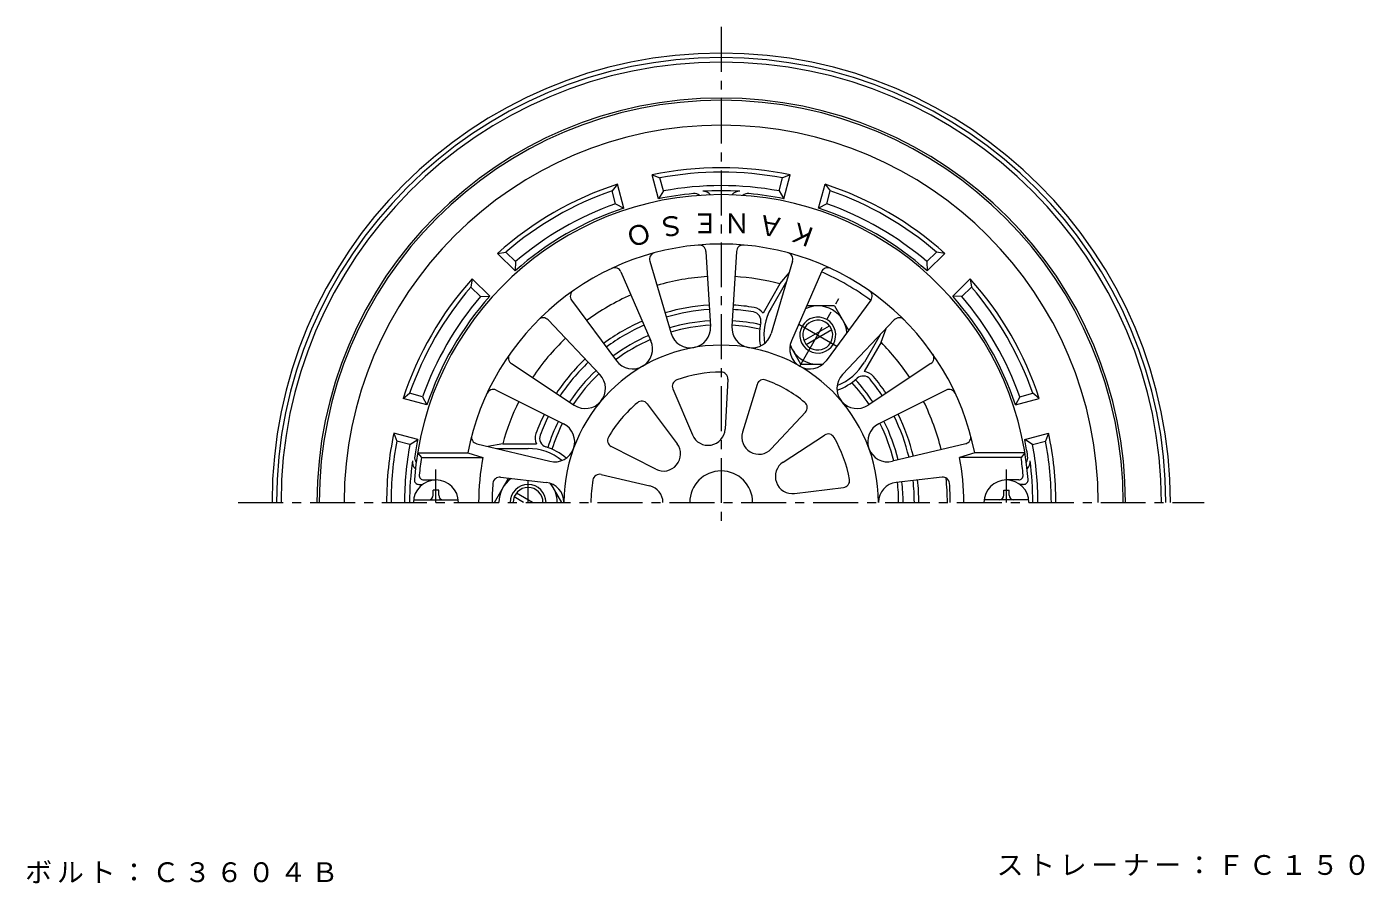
# Model space of a CAD drawing. Units: millimetres, scale not verified. Extents: x -191 to 148, y -231 to 274.
# Drawn here: x -179.2 to 118.5, y 83.8 to 274.4 of the extents above; entities that cross this region are included whole.
import ezdxf
from ezdxf.enums import TextEntityAlignment as Align

# ---------------------------------------------------------------- set-up
doc = ezdxf.new("R2010")
doc.units = ezdxf.units.MM
doc.header["$LTSCALE"] = 2
doc.linetypes.add('CHAIN1', pattern=[8, 5, -1, 1, -1])
for name, color, linetype, lineweight in [('0-0', 3, 'Continuous', 9), ('0-1', 2, 'Continuous', 9), ('0-2', 6, 'Continuous', 5), ('0-5', 7, 'Continuous', 9), ('0-A', 4, 'Continuous', 9)]:
    doc.layers.add(name, color=color, linetype=linetype, lineweight=lineweight)
doc.styles.add('ＭＳ ゴシック', font='')
doc.styles.get('ＭＳ ゴシック').set_extended_font_data('MS Gothic')

msp = doc.modelspace()

# ---------------------------------------------------------------- linework, layer by layer
at = {"layer": '0-0', "linetype": 'CHAIN1'}
for p, q in [((-24.629, 274.418), (-24.629, 164.162)), ((-132.148, 168.548), (82.889, 168.548))]:
    msp.add_line(p, q, dxfattribs=at)
at = {"layer": '0-0'}
for radius, start, end in [(100, 0, 180), (99, 0, 180), (98, 0.00015, 180), (40.5, 93.48973, 106.51022), (40.5, 77.5844, 86.51022), (40.5, 113.48976, 126.5103), (39.5, 93.48976, 106.51025), (39.5, 77.47343, 86.51033), (39.5, 113.48979, 126.5103), (40.5, 133.48973, 146.51022), (39.5, 133.48975, 146.51024), (39.5, 33.48972, 42.52663), (40.5, 33.4897, 42.41563), (40.5, 153.48982, 162.41565), (39.5, 153.48984, 162.52663), (39.5, 13.48973, 26.51031), (40.5, 13.48973, 26.51028), (39.5, 0, 6.51024), (40.5, 0, 6.51024)]:
    msp.add_arc((-24.629, 168.548), radius, start, end, dxfattribs=at)
at = {"layer": '0-1'}
for p, q in [((-9.239, 241.441), (-10.972, 240.768)), ((-10.665, 236.12), (-9.239, 241.441)), ((-47.747, 239.37), (-48.912, 237.921)), ((-46.322, 234.049), (-47.747, 239.37)), ((-37.508, 237.862), (-38.287, 240.768)), ((-11.751, 237.862), (-10.972, 240.768)), ((-48.133, 235.015), (-48.912, 237.921)), ((-37.508, 237.862), (-38.594, 236.12)), ((-11.751, 237.862), (-10.665, 236.12)), ((-1.126, 235.015), (-0.347, 237.921)), ((-48.133, 235.015), (-46.322, 234.049)), ((-1.126, 235.015), (-2.937, 234.049)), ((-70.439, 222.136), (-72.567, 224.264)), ((21.18, 222.136), (23.308, 224.264)), ((21.25, 220.085), (25.146, 223.98)), ((25.146, 223.98), (23.308, 224.264)), ((-70.439, 222.136), (-70.509, 220.085)), ((21.18, 222.136), (21.25, 220.085)), ((-80.061, 218.323), (-80.345, 216.485)), ((-76.166, 214.428), (-80.061, 218.323)), ((-10.01, 217.869), (-13.522, 211.787)), ((-11.565, 217.176), (-9.456, 219.738)), ((-78.218, 214.358), (-80.345, 216.485)), ((-78.218, 214.358), (-76.166, 214.428)), ((-11.565, 217.176), (-15.318, 210.676)), ((28.959, 214.358), (26.907, 214.428)), ((28.959, 214.358), (31.086, 216.485)), ((10.774, 205.869), (7.263, 199.787)), ((10.952, 204.176), (12.116, 207.283)), ((10.952, 204.176), (7.199, 197.676)), ((-91.096, 192.052), (-94.002, 192.83)), ((-91.096, 192.052), (-90.131, 190.24)), ((41.837, 192.052), (40.872, 190.24)), ((40.872, 190.24), (46.193, 191.666)), ((41.837, 192.052), (44.743, 192.83)), ((46.193, 191.666), (44.743, 192.83)), ((-93.943, 181.426), (-96.849, 182.205)), ((-93.943, 181.426), (-92.201, 182.513)), ((44.684, 181.426), (42.943, 182.513)), ((44.684, 181.426), (47.591, 182.205)), ((-73.275, 181.548), (-76.548, 181.003)), ((-74.653, 180.548), (-67.629, 180.548)), ((-73.275, 181.548), (-65.77, 181.548))]:
    msp.add_line(p, q, dxfattribs=at)
at = {"layer": '0-1', "linetype": 'CHAIN1'}
for p, q in [((-7.129, 198.859), (1.564, 213.916)), ((-7.379, 208.24), (1.12, 203.333)), ((-67.629, 168.548), (-67.629, 173.455))]:
    msp.add_line(p, q, dxfattribs=at)
at = {"layer": '0-1', "color": 4}
for p, q in [((0.618, 212.287), (-5.62, 212.287)), ((0.626, 212.282), (3.745, 206.88)), ((-6.225, 204.577), (-0.534, 207.863)), ((-5.725, 203.711), (-0.034, 206.997)), ((-6.885, 199.292), (-9.304, 203.482)), ((-6.877, 199.287), (-2.038, 199.287)), ((-75.132, 168.553), (-72.013, 173.955)), ((-60.127, 168.553), (-62.546, 172.743)), ((-68.629, 168.548), (-70.725, 169.758)), ((-66.629, 168.548), (-70.225, 170.624))]:
    msp.add_line(p, q, dxfattribs=at)
at = {"layer": '0-1'}
for points in [[(-38.594, 236.12), (-40.02, 241.441), (-38.287, 240.768)], [(-2.937, 234.049), (-1.512, 239.37), (-0.347, 237.921)], [(-70.509, 220.085), (-74.404, 223.98), (-72.567, 224.264)], [(26.907, 214.428), (30.802, 218.323), (31.086, 216.485)], [(-90.131, 190.24), (-95.452, 191.666), (-94.002, 192.83)], [(-92.201, 182.513), (-97.522, 183.938), (-96.849, 182.205)], [(42.943, 182.513), (48.264, 183.938), (47.591, 182.205)]]:
    msp.add_lwpolyline(points, dxfattribs=at)
for centre, radius, start, end in [((-24.629, 168.548), 90, 0, 180), ((-24.629, 168.548), 89.5, 0, 180), ((-24.629, 168.548), 83.941, 0, 180), ((-24.629, 168.548), 74.5, 78.07777, 101.92224), ((-24.629, 168.548), 73.5, 79.29149, 100.70854), ((-24.629, 168.548), 74.5, 108.07777, 131.92224), ((-24.629, 168.548), 70.5, 79.47449, 100.52557), ((-24.629, 168.548), 74.5, 48.07777, 71.92224), ((-24.629, 168.548), 73.5, 109.29149, 130.70854), ((-24.629, 168.548), 69, 95.13783, 101.67665), ((-30.629, 235.279), 2, 53.16412, 95.13788), ((-24.629, 168.548), 69.376, 86.59644, 93.40356), ((-28.629, 235.804), 2, 36.9169, 93.40337), ((-20.629, 235.804), 2, 86.59663, 143.0831), ((-18.629, 235.279), 2, 84.86212, 126.83588), ((-24.629, 168.548), 69, 78.32338, 84.86217), ((-24.629, 168.548), 73.5, 49.29149, 70.70854), ((-24.629, 168.548), 69, 108.32338, 131.67665), ((-24.629, 168.548), 70.5, 109.47449, 130.52557), ((-24.629, 168.548), 69, 48.32338, 71.67665), ((-24.629, 168.548), 70.5, 49.47449, 70.52557), ((-24.629, 168.548), 74.5, 138.07777, 161.92224), ((-24.629, 168.548), 50.352, 93.48972, 106.51025), ((-24.629, 168.548), 50.352, 74.96211, 86.51025), ((-24.629, 168.548), 55.95, 53.4897, 66.51027), ((-24.629, 168.548), 74.5, 18.07777, 41.92224), ((-24.629, 168.548), 73.5, 139.29149, 160.70854), ((-24.629, 168.548), 69, 138.32338, 161.67665), ((-24.629, 168.548), 50.352, 113.48972, 126.51025), ((-24.629, 168.548), 69, 18.32338, 41.67665), ((-24.629, 168.548), 73.5, 19.29149, 40.70854), ((-24.629, 168.548), 70.5, 139.47449, 160.52557), ((-24.629, 168.548), 44, 93.4897, 106.51024), ((-24.629, 168.548), 43, 93.48972, 106.51022), ((-24.629, 168.548), 43, 80.39328, 86.51021), ((-24.629, 168.548), 44, 80.39328, 86.51024), ((-17.787, 208.973), 3, 34.59673, 80.39351), ((-3.129, 205.787), 12, 149.99994, 188.92865), ((-24.629, 168.548), 70.5, 19.47449, 40.52557), ((-24.629, 168.548), 44, 113.48973, 126.51027), ((-17.787, 208.973), 2, 347.73705, 80.39337), ((-3.129, 205.787), 13, 167.73717, 190.76314), ((-24.629, 168.548), 43, 113.48973, 126.51025), ((-24.629, 168.548), 50.352, 133.48972, 146.51025), ((-24.629, 168.548), 50.352, 33.4897, 45.03787), ((-24.629, 168.548), 44, 133.48973, 146.51024), ((-24.629, 168.548), 43, 133.48972, 146.51024), ((-3.129, 205.787), 12, 291.07144, 330), ((6.959, 194.686), 2, 39.60652, 132.26285), ((6.959, 194.686), 3, 39.60652, 85.40331), ((-24.629, 168.548), 44, 33.4897, 39.60672), ((-3.129, 205.787), 13, 289.23697, 312.26285), ((-24.629, 168.548), 43, 33.48969, 39.6067), ((-24.629, 168.548), 50.352, 153.48973, 165.03787), ((-24.629, 168.548), 50.352, 13.48973, 26.51024), ((-24.629, 168.548), 44, 153.48978, 159.60672), ((-24.629, 168.548), 43, 153.48978, 159.60672), ((-24.629, 168.548), 43, 13.4897, 26.51025), ((-24.629, 168.548), 44, 13.48972, 26.51025), ((-24.629, 168.548), 74.5, 168.07777, 180.00002), ((-24.629, 168.548), 73.5, 169.29144, 179.99998), ((-24.629, 168.548), 69, 168.32335, 171.41632), ((-63.06, 182.835), 3, 159.60652, 205.40331), ((-63.06, 182.835), 2, 159.60652, 252.26285), ((-24.629, 168.548), 69, 8.58368, 11.67665), ((-24.629, 168.548), 73.5, 0, 10.70854), ((-24.629, 168.548), 74.5, 0, 11.92224), ((-24.629, 168.548), 70.5, 169.47441, 179.99998), ((-90.879, 178.548), 2, 171.41681, 213.38824), ((-67.629, 168.548), 12, 51.07126, 90), ((-67.629, 168.548), 13, 49.2368, 72.26285), ((41.62, 178.548), 2, 326.6131, 8.58319), ((-24.629, 168.548), 70.5, 0, 10.52557), ((-24.629, 168.548), 69.376, 172.32347, 180), ((-91.401, 177.548), 2, 172.32343, 228.81238), ((42.142, 177.548), 2, 311.18532, 7.67657), ((-24.629, 168.548), 69.376, 0, 7.67653), ((-24.629, 168.548), 43, 0, 6.51025), ((-24.629, 168.548), 44, 0, 6.51025), ((-24.629, 168.548), 50.352, 0, 6.19037)]:
    msp.add_arc(centre, radius, start, end, dxfattribs=at)
at = {"layer": '0-1', "color": 4}
for centre, radius, start, end in [((-3.125, 205.784), 6.5, 4.96715, 115.17921), ((-3.129, 205.787), 4, 240, 239.99995), ((-3.129, 205.787), 3.324, 240, 239.99983), ((-3.125, 205.784), 6.5, 199.0253, 239.95128), ((-3.125, 205.784), 6.5, 239.95143, 280.79504), ((-67.629, 168.553), 6.5, 124.96716, 180.04874), ((-67.629, 168.553), 6.5, 359.95093, 40.79507), ((-67.629, 168.548), 4, 0, 180), ((-67.629, 168.548), 3.324, 0, 180)]:
    msp.add_arc(centre, radius, start, end, dxfattribs=at)
at = {"layer": '0-2'}
for p, q in [((-28.037, 224.424), (-27.017, 207.696)), ((-21.222, 224.424), (-22.242, 207.696)), ((-40.538, 222.22), (-35.776, 206.152)), ((-8.721, 222.22), (-13.483, 206.152)), ((-46.942, 219.889), (-40.262, 204.519)), ((-2.317, 219.889), (-8.996, 204.519)), ((-57.936, 213.542), (-47.965, 200.072)), ((8.677, 213.542), (-1.294, 200.072)), ((-63.156, 209.161), (-51.622, 197.003)), ((13.897, 209.161), (2.364, 197.003)), ((-71.316, 199.437), (-57.339, 190.19)), ((22.057, 199.437), (8.081, 190.19)), ((-35.389, 193.811), (-31.026, 183.568)), ((-23.16, 195.968), (-23.756, 184.85)), ((-16.632, 194.817), (-19.875, 184.166)), ((-74.723, 193.535), (-59.727, 186.054)), ((25.464, 193.535), (10.468, 186.055)), ((-41.129, 190.497), (-34.439, 181.598)), ((-5.878, 188.608), (-13.481, 180.474)), ((-10.832, 177.532), (-1.618, 183.53)), ((-92.24, 179.548), (-81.067, 179.548)), ((-81.067, 179.548), (-77.695, 178.548)), ((-79.065, 181.606), (-62.769, 177.697)), ((-39.184, 175.942), (-49.11, 180.985)), ((29.806, 181.606), (13.51, 177.697)), ((31.809, 179.548), (28.437, 178.548)), ((42.982, 179.548), (31.809, 179.548)), ((-90.858, 173.548), (-88.129, 173.548)), ((-73.788, 174.158), (-63.598, 172.995)), ((-51.377, 174.757), (-40.532, 172.239)), ((24.529, 174.158), (14.339, 172.995)), ((41.599, 173.548), (38.871, 173.548)), ((-91.944, 172.548), (-91.129, 172.548)), ((-8.285, 170.535), (2.629, 171.862)), ((42.685, 172.548), (41.871, 172.548))]:
    msp.add_line(p, q, dxfattribs=at)
for points in [[(-92.24, 179.548), (-91.385, 178.548), (-77.695, 178.548)], [(42.982, 179.548), (42.126, 178.548), (28.437, 178.548)]]:
    msp.add_lwpolyline(points, dxfattribs=at)
for centre, radius, start, end in [((-24.629, 168.548), 68.5, 4.24802, 175.75198), ((-24.629, 168.548), 57.5, 11.02892, 168.97108), ((-39.1, 222.646), 1.5, 104.97533, 196.51019), ((-29.534, 224.333), 1.5, 3.48965, 95.02446), ((-19.725, 224.333), 1.5, 84.97533, 176.51019), ((-10.159, 222.646), 1.5, 343.48965, 75.02446), ((-48.318, 219.291), 1.5, 23.48965, 115.02446), ((-0.941, 219.291), 1.5, 64.97533, 156.51019), ((-56.73, 214.434), 1.5, 124.97533, 216.51019), ((7.471, 214.434), 1.5, 323.48965, 55.02446), ((-64.244, 208.129), 1.5, 43.48965, 135.02446), ((14.986, 208.129), 1.5, 44.97533, 136.51019), ((-31.484, 207.424), 4.476, 196.51024, 3.48967), ((-17.775, 207.424), 4.476, 176.51024, 343.48967), ((-24.629, 168.548), 35, 0, 180), ((-44.367, 202.735), 4.476, 216.51024, 23.48967), ((-4.891, 202.735), 4.476, 156.51024, 323.48967), ((-70.488, 200.688), 1.5, 144.97533, 236.51019), ((21.229, 200.688), 1.5, 303.48965, 35.02446), ((-54.87, 193.922), 4.476, 236.51024, 43.48967), ((-24.629, 168.548), 29, 90.05869, 109.94133), ((-24.658, 196.048), 1.5, 356.9317, 90.05885), ((5.611, 193.922), 4.476, 136.51024, 303.48967), ((-75.393, 192.193), 1.5, 63.48965, 155.02446), ((-34.009, 194.399), 1.5, 109.94127, 203.06833), ((-15.197, 194.38), 1.5, 69.94127, 163.06833), ((-24.629, 168.548), 29, 50.05869, 69.94133), ((26.134, 192.193), 1.5, 24.97533, 116.51019), ((-24.629, 168.548), 29, 130.05869, 149.94133), ((-42.328, 189.596), 1.5, 36.9317, 130.05885), ((-6.974, 189.632), 1.5, 316.9317, 50.05885), ((-61.725, 182.049), 4.476, 256.51024, 63.48967), ((-27.54, 185.053), 3.789, 203.06813, 356.9319), ((12.466, 182.049), 4.476, 116.51024, 283.48967), ((-78.715, 183.065), 1.5, 164.97533, 256.51019), ((-48.431, 182.322), 1.5, 149.94127, 243.06833), ((-16.25, 183.062), 3.789, 163.06813, 316.9319), ((-0.8, 182.273), 1.5, 29.94127, 123.06833), ((-24.629, 168.548), 29, 10.05869, 29.94133), ((29.456, 183.065), 1.5, 283.48965, 15.02446), ((-37.468, 179.321), 3.789, 243.06813, 36.9319), ((-24.629, 168.548), 67.5, 171.48038, 174.82341), ((-24.629, 168.548), 54, 169.32808, 180), ((-8.746, 174.329), 3.822, 123.06822, 276.93195), ((-24.629, 168.548), 54, 0, 10.67192), ((-24.629, 168.548), 67.5, 5.17659, 8.51962), ((-91.944, 173.548), 1, 175.75238, 270), ((-90.858, 174.548), 1, 174.8239, 270), ((-24.629, 168.548), 51, 175.22623, 180), ((-73.958, 172.667), 1.5, 83.48953, 175.22643), ((-64.105, 168.548), 4.476, 0, 83.48967), ((-24.629, 168.548), 29, 170.05869, 180), ((-51.716, 173.295), 1.5, 76.9317, 170.05885), ((-24.629, 168.548), 7, 0, 180), ((2.448, 173.351), 1.5, 276.9317, 10.05885), ((14.846, 168.548), 4.476, 96.51059, 180), ((24.699, 172.667), 1.5, 4.77357, 96.51047), ((-24.629, 168.548), 51, 0, 4.77377), ((41.599, 174.548), 1, 270, 5.1761), ((42.685, 173.548), 1, 270, 4.24762), ((-41.389, 168.548), 3.789, 0, 76.9319)]:
    msp.add_arc(centre, radius, start, end, dxfattribs=at)
at = {"layer": '0-A', "linetype": 'CHAIN1'}
for p, q in [((-88.129, 168.548), (-88.129, 175.857)), ((38.871, 168.548), (38.871, 175.857))]:
    msp.add_line(p, q, dxfattribs=at)
at = {"layer": '0-A'}
for p, q in [((-88.73, 170.148), (-88.73, 171.298)), ((-87.529, 171.298), (-88.73, 171.298)), ((-87.529, 170.148), (-87.529, 171.298)), ((38.27, 171.298), (39.471, 171.298)), ((38.27, 170.148), (38.27, 171.298)), ((39.471, 170.148), (39.471, 171.298)), ((-93.093, 169.148), (-83.166, 169.148)), ((43.834, 169.148), (33.907, 169.148))]:
    msp.add_line(p, q, dxfattribs=at)
for centre, radius, start, end in [((-88.13, 168.548), 5, 0, 180), ((38.871, 168.548), 5, 0, 180), ((-89.73, 170.148), 1, 270, 0), ((-86.529, 170.148), 1, 180, 270), ((37.27, 170.148), 1, 270, 0), ((40.471, 170.148), 1, 180, 270)]:
    msp.add_arc(centre, radius, start, end, dxfattribs=at)

# ---------------------------------------------------------------- texts
at = {"layer": '0-2', "color": 7, "style": 'ＭＳ ゴシック'}
for s, rotation, p in [('Ｓ', 190, (-33.37, 234.028)), ('Ｅ', 180, (-25.129, 234.177)), ('Ｎ', 180, (-18.129, 234.177)), ('Ａ', 170, (-10.145, 232.979)), ('Ｏ', 200, (-41.36, 232.437)), ('Ｋ', 159.999, (-2.448, 230.379))]:
    msp.add_text(s, height=4.399, rotation=rotation, dxfattribs=at).set_placement(p, align=Align.BOTTOM_LEFT)
at = {"layer": '0-5', "char_height": 4.399, "attachment_point": 7, "style": 'ＭＳ ゴシック'}
for s, insert in [('\\T1.17;ストレーナー：ＦＣ１５０', (36.684, 85.412)), ('\\T1.18;\\~ボルト：Ｃ３６０４Ｂ', (-183.133, 83.777))]:
    msp.add_mtext(s, dxfattribs=dict(at, insert=insert))

doc.saveas('drawing.dxf')
